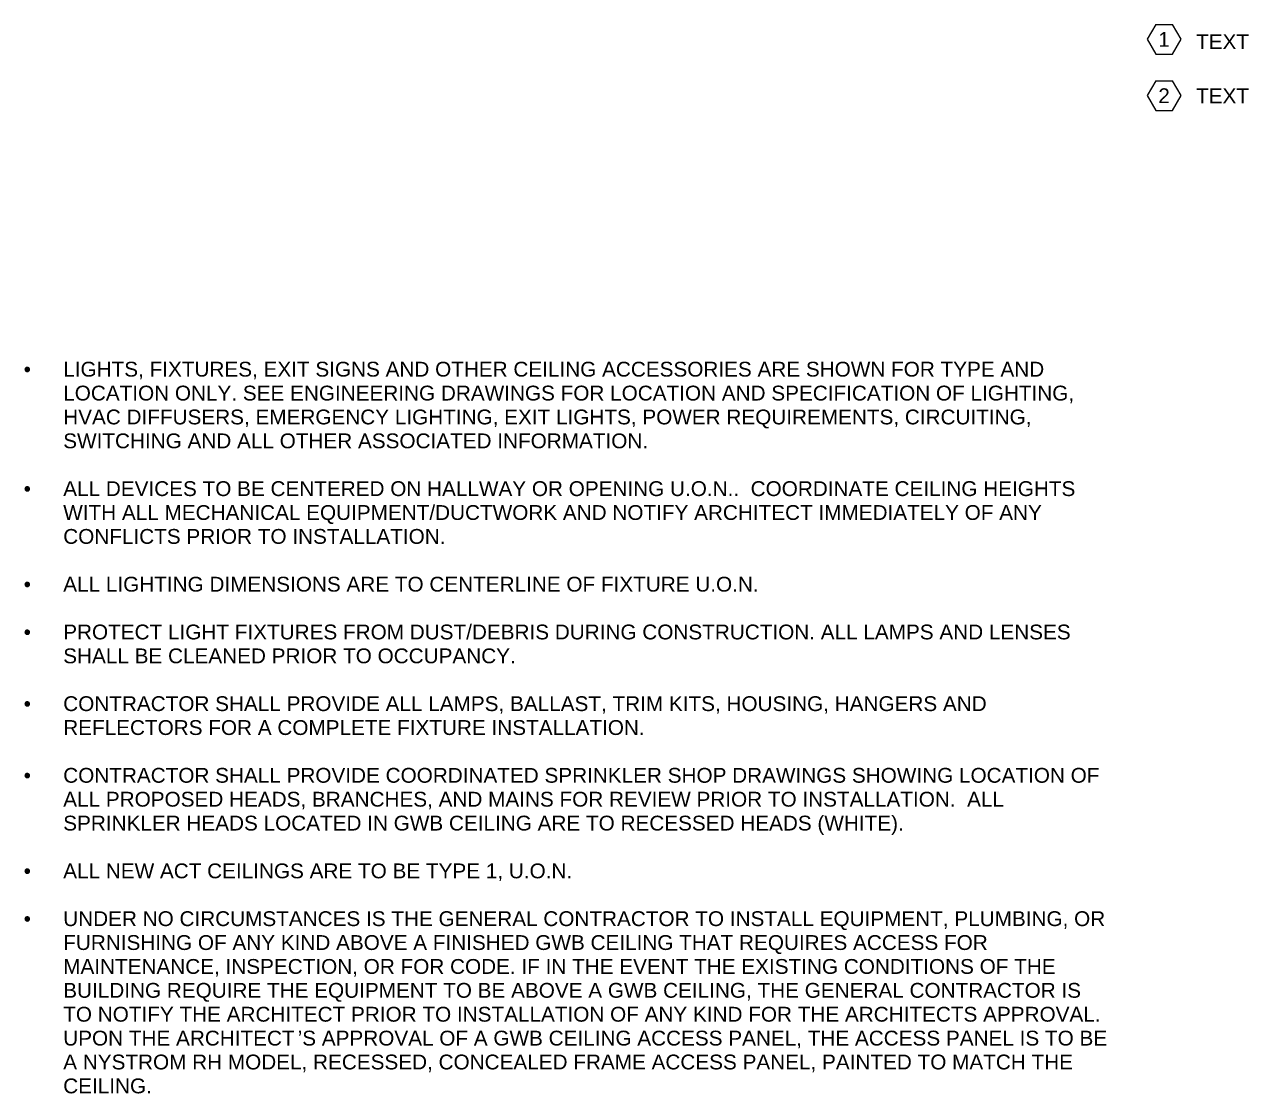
# Model space of a CAD drawing. Header units: inches. Extents: x -1427 to 2274, y -2183 to 260.
# Drawn here: x 661.92 to 669.66, y 103.69 to 110.45 of the extents above; entities that cross this region are included whole.
import ezdxf

# ---------------------------------------------------------------- set-up
doc = ezdxf.new("R2010")
doc.units = ezdxf.units.IN
doc.header["$MEASUREMENT"] = 0
doc.layers.add('A-ANNO-NOTE', color=131, linetype='Continuous', lineweight=20)
doc.layers.add('G-ANNO-TEXT', color=231, linetype='Continuous', lineweight=9)
doc.styles.add('Arial_2', font='arial.ttf', dxfattribs={"height": 0.09375})

# ---------------------------------------------------------------- blocks, each defined once
blk = doc.blocks.new('FORM Keynote Tag - Default w_arrow-62346-_A1004 - Reflected Ceiling Plan Keynotes')
at = {"layer": 'A-ANNO-NOTE'}
for p, q in [((41.3098, 110.4456), (41.2557, 110.3519)), ((41.3098, 110.4456), (41.4154, 110.4456)), ((41.4695, 110.3519), (41.4154, 110.4456)), ((41.2557, 110.3519), (41.3098, 110.2581)), ((41.4154, 110.2581), (41.4695, 110.3519)), ((41.3098, 110.2581), (41.4154, 110.2581))]:
    blk.add_line(p, q, dxfattribs=at)

msp = doc.modelspace()

# ---------------------------------------------------------------- block references
at = {"layer": 'A-ANNO-NOTE'}
for p in [(627.7593, 0), (627.7593, -0.3563)]:
    msp.add_blockref('FORM Keynote Tag - Default w_arrow-62346-_A1004 - Reflected Ceiling Plan Keynotes', p, dxfattribs=at)

# ---------------------------------------------------------------- texts
at = {"layer": 'A-ANNO-NOTE', "lineweight": 9, "char_height": 0.0937, "width": 0.088375, "attachment_point": 1, "style": 'Arial_2'}
for s, insert in [('1', (669.0852, 110.3982)), ('2', (669.0852, 110.0418))]:
    msp.add_mtext(s, dxfattribs=dict(at, insert=insert))
at = {"layer": 'G-ANNO-TEXT', "color": 7, "attachment_point": 1, "style": 'Arial_2'}
for s, insert, char_height, width in [('TEXT', (669.3238, 110.3838), 0.09375, 0.407156), ('TEXT', (669.3238, 110.0409), 0.09375, 0.407156), ('LIGHTS, FIXTURES, EXIT SIGNS AND OTHER CEILING ACCESSORIES ARE SHOWN FOR TYPE AND ', (662.1649, 108.3131), 0.09375, 7.638125), ('•', (661.9149, 108.3131), 0.0937, 0.303), ('LOCATION ONLY. SEE ENGINEERING DRAWINGS FOR LOCATION AND SPECIFICATION OF LIGHTING, ', (662.1649, 108.162), 0.09375, 7.871687), ('HVAC DIFFUSERS, EMERGENCY LIGHTING, EXIT LIGHTS, POWER REQUIREMENTS, CIRCUITING, ', (662.1649, 108.011), 0.09375, 7.540281), ('SWITCHING AND ALL OTHER ASSOCIATED INFORMATION.', (662.1649, 107.8599), 0.09375, 4.535531), ('•', (661.9149, 107.5579), 0.0937, 0.303), ('ALL DEVICES TO BE CENTERED ON HALLWAY OR OPENING U.O.N..  COORDINATE CEILING HEIGHTS ', (662.1649, 107.5579), 0.09375, 7.890625), ('WITH ALL MECHANICAL EQUIPMENT/DUCTWORK AND NOTIFY ARCHITECT IMMEDIATELY OF ANY ', (662.1649, 107.4068), 0.09375, 7.628656), ('CONFLICTS PRIOR TO INSTALLATION.', (662.1649, 107.2558), 0.09375, 2.95425), ('•', (661.9149, 106.9537), 0.0937, 0.303), ('ALL LIGHTING DIMENSIONS ARE TO CENTERLINE OF FIXTURE U.O.N.', (662.1649, 106.9537), 0.09375, 5.37825), ('•', (661.9149, 106.6516), 0.0937, 0.303), ('PROTECT LIGHT FIXTURES FROM DUST/DEBRIS DURING CONSTRUCTION. ALL LAMPS AND LENSES ', (662.1649, 106.6516), 0.09375, 7.85275), ('SHALL BE CLEANED PRIOR TO OCCUPANCY.', (662.1649, 106.5006), 0.09375, 3.50975), ('•', (661.9149, 106.1985), 0.0937, 0.303), ('CONTRACTOR SHALL PROVIDE ALL LAMPS, BALLAST, TRIM KITS, HOUSING, HANGERS AND ', (662.1649, 106.1985), 0.09375, 7.202562), ('REFLECTORS FOR A COMPLETE FIXTURE INSTALLATION.', (662.1649, 106.0474), 0.09375, 4.500812), ('CONTRACTOR SHALL PROVIDE COORDINATED SPRINKLER SHOP DRAWINGS SHOWING LOCATION OF ', (662.1649, 105.7454), 0.09375, 8.095781), ('•', (661.9149, 105.7454), 0.0937, 0.303), ('ALL PROPOSED HEADS, BRANCHES, AND MAINS FOR REVIEW PRIOR TO INSTALLATION.  ALL ', (662.1649, 105.5943), 0.09375, 7.338281), ('SPRINKLER HEADS LOCATED IN GWB CEILING ARE TO RECESSED HEADS (WHITE).', (662.1649, 105.4433), 0.09375, 6.523969), ('ALL NEW ACT CEILINGS ARE TO BE TYPE 1, U.O.N.', (662.1649, 105.1412), 0.09375, 3.942156), ('•', (661.9149, 105.1412), 0.0937, 0.303), ('UNDER NO CIRCUMSTANCES IS THE GENERAL CONTRACTOR TO INSTALL EQUIPMENT, PLUMBING, OR ', (662.1649, 104.8391), 0.09375, 8.117875), ('•', (661.9149, 104.8391), 0.0937, 0.303), ('FURNISHING OF ANY KIND ABOVE A FINISHED GWB CEILING THAT REQUIRES ACCESS FOR ', (662.1649, 104.6881), 0.09375, 7.205719), ('MAINTENANCE, INSPECTION, OR FOR CODE. IF IN THE EVENT THE EXISTING CONDITIONS OF THE ', (662.1649, 104.537), 0.09375, 7.723344), ('BUILDING REQUIRE THE EQUIPMENT TO BE ABOVE A GWB CEILING, THE GENERAL CONTRACTOR IS ', (662.1649, 104.386), 0.09375, 7.937969), ('TO NOTIFY THE ARCHITECT PRIOR TO INSTALLATION OF ANY KIND FOR THE ARCHITECTS APPROVAL. ', (662.1649, 104.2349), 0.09375, 8.070531), ('UPON THE ARCHITECT', (662.1649, 104.0839), 0.09375, 1.795906), ('’', (663.6466, 104.0839), 0.0937, 0.034719), ('S APPROVAL OF A GWB CEILING ACCESS PANEL, THE ACCESS PANEL IS TO BE ', (663.6753, 104.0839), 0.09375, 6.28725), ('A NYSTROM RH MODEL, RECESSED, CONCEALED FRAME ACCESS PANEL, PAINTED TO MATCH THE ', (662.1649, 103.9329), 0.09375, 7.887469), ('CEILING.', (662.1649, 103.7818), 0.09375, 0.68175)]:
    msp.add_mtext(s, dxfattribs=dict(at, insert=insert, char_height=char_height, width=width))

doc.saveas('drawing.dxf')
